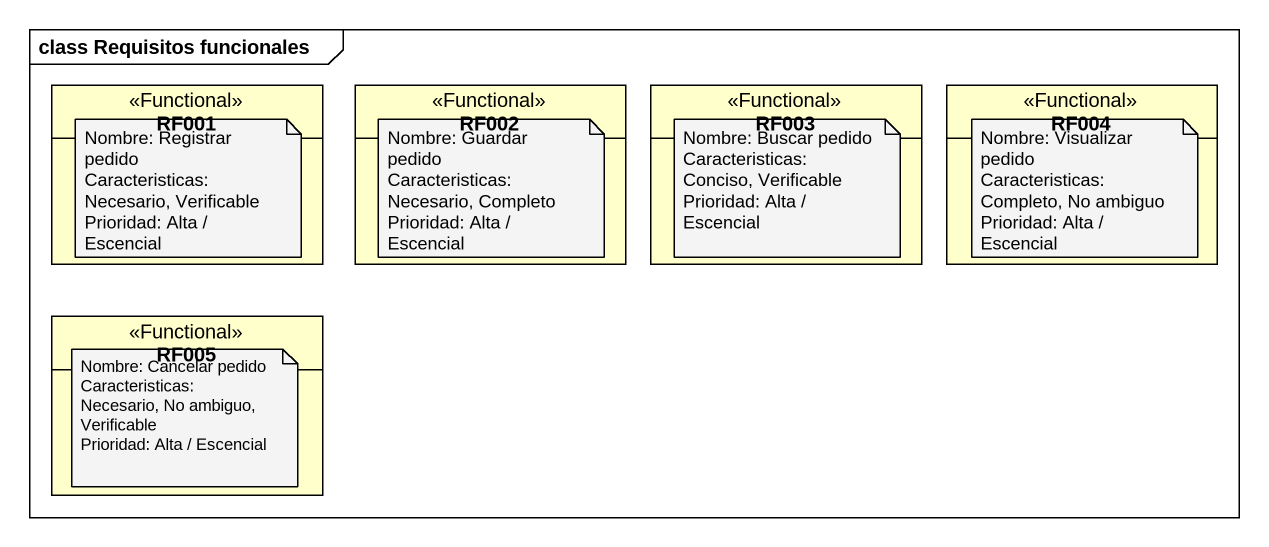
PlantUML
@startuml
mainframe class Requisitos funcionales
hide circle
hide empty members
class RF001 <<Functional>>
class RF002 <<Functional>>
class RF003 <<Functional>>
class RF004 <<Functional>>
class RF005 <<Functional>>
note as N1
  Nombre: Registrar pedido
  Caracteristicas: Necesario, Verificable
  Prioridad: Alta / Escencial
end note
note as N2
  Nombre: Guardar pedido
  Caracteristicas: Necesario, Completo
  Prioridad: Alta / Escencial
end note
note as N3
  Nombre: Buscar pedido
  Caracteristicas: Conciso, Verificable
  Prioridad: Alta / Escencial
end note
note as N4
  Nombre: Visualizar pedido
  Caracteristicas: Completo, No ambiguo
  Prioridad: Alta / Escencial
end note
note as N5
  Nombre: Cancelar pedido
  Caracteristicas: Necesario, No ambiguo, Verificable
  Prioridad: Alta / Escencial
end note
@enduml
